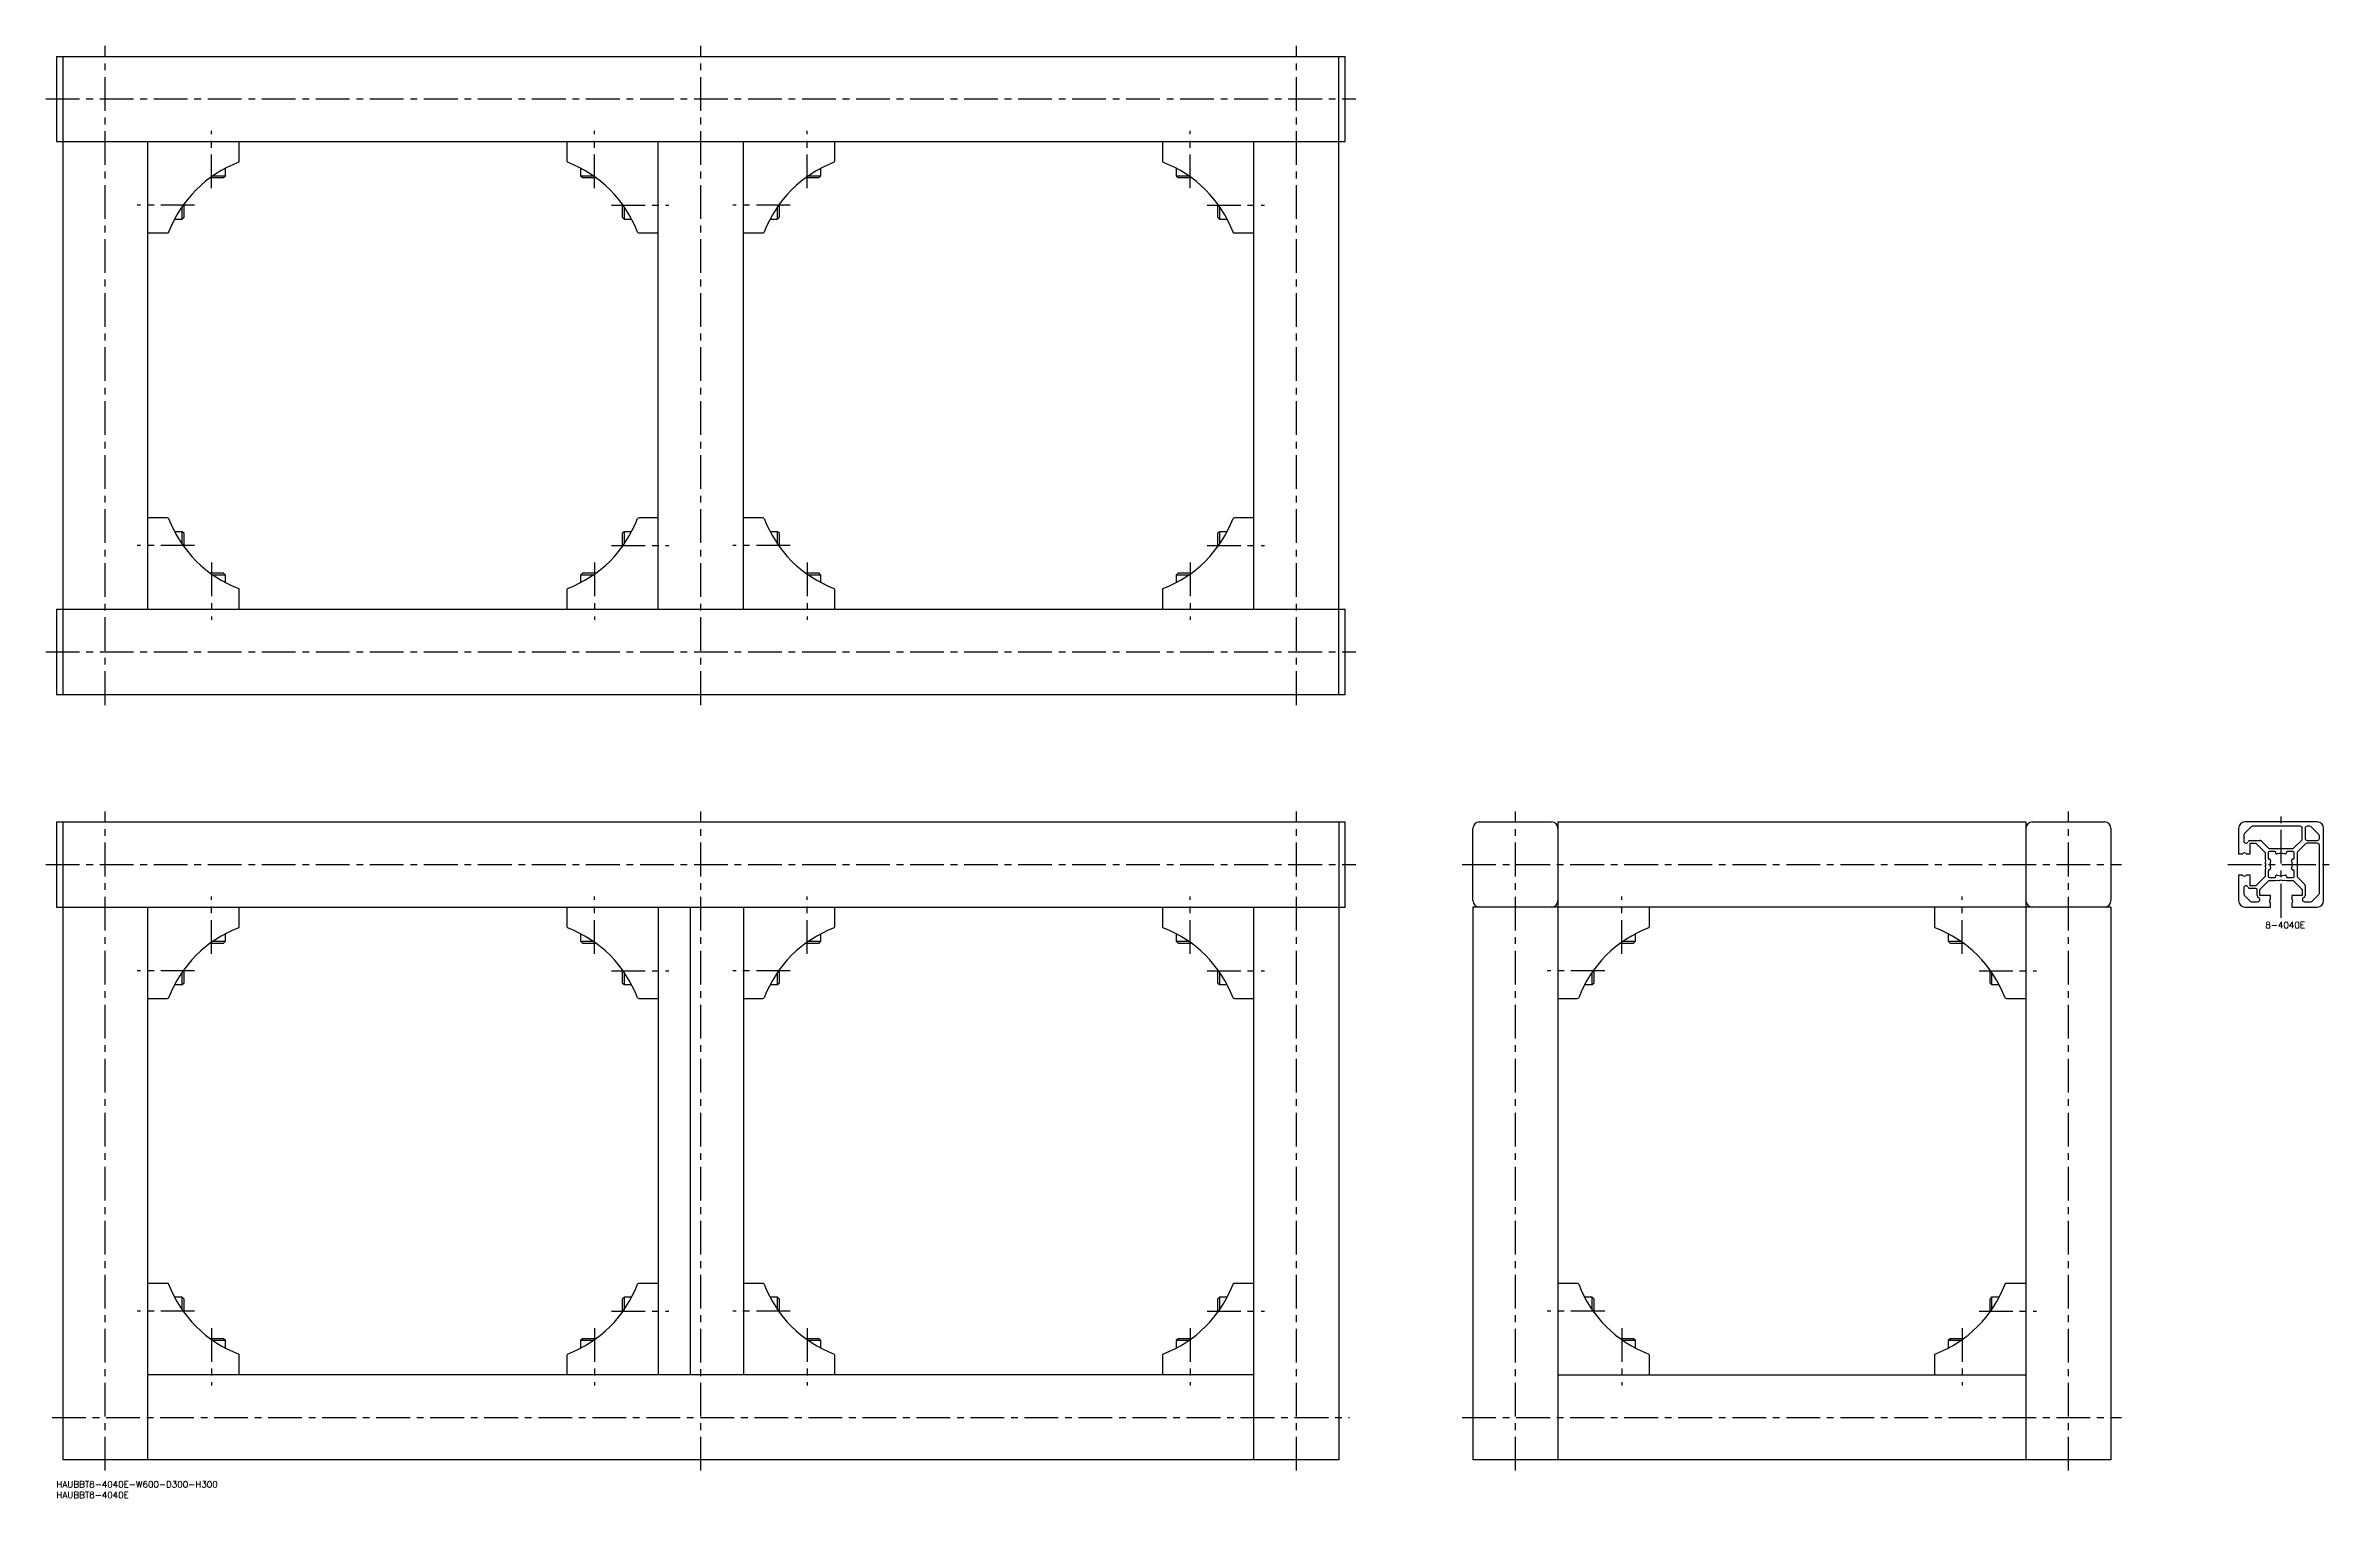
# Model space of a CAD drawing. Extents: x -5 to 1071, y -8 to 675.
import ezdxf

# ---------------------------------------------------------------- set-up
doc = ezdxf.new("R2010")
doc.units = 0
doc.header["$LTSCALE"] = 0.5
doc.linetypes.add('CENTER', pattern=[50.8, 31.75, -6.35, 6.35, -6.35])
for name, color, linetype in [('MSM_CENTER', 1, 'CENTER'), ('MSM_CONTINUOUS', 7, 'CONTINUOUS'), ('MSM_PART_NUMBER', 7, 'CONTINUOUS')]:
    doc.layers.add(name, color=color, linetype=linetype)
doc.styles.get("Standard").update_dxf_attribs({"font": 'txt.shx', "height": 3, "bigfont": 'bigfont.shx'})

# ---------------------------------------------------------------- blocks, each defined once
blk = doc.blocks.new('*U8')
at = {"layer": 'MSM_PART_NUMBER'}
blk.add_text('HAUBBT8-4040E-W600-D300-H300', height=3, dxfattribs=at).set_placement((0, -3))
blk = doc.blocks.new('*U9')
at = {"layer": 'MSM_PART_NUMBER'}
blk.add_text('HAUBBT8-4040E', height=3, dxfattribs=at).set_placement((0, -8))
blk = doc.blocks.new('*U10')
at = {"layer": 'MSM_PART_NUMBER'}
blk.add_text('8-4040E', height=3, dxfattribs=at).set_placement((1038.6, 260))

msp = doc.modelspace()

# ---------------------------------------------------------------- linework, layer by layer
at = {"layer": 'MSM_CENTER'}
for p, q in [((23, 365), (23, 675)), ((303, 365), (303, 675)), ((583, 365), (583, 675)), ((-5, 650), (611, 650)), ((73, 608), (73, 635)), ((253, 608), (253, 635)), ((353, 608), (353, 635)), ((533, 608), (533, 635)), ((65, 600), (38, 600)), ((261, 600), (288, 600)), ((345, 600), (318, 600)), ((541, 600), (568, 600)), ((65, 440), (38, 440)), ((73, 432), (73, 405)), ((253, 432), (253, 405)), ((261, 440), (288, 440)), ((345, 440), (318, 440)), ((353, 432), (353, 405)), ((533, 432), (533, 405)), ((541, 440), (568, 440)), ((-5, 390), (611, 390)), ((23, 5), (23, 315)), ((303, 5), (303, 315)), ((583, 5), (583, 315)), ((686, 5), (686, 315)), ((946, 5), (946, 315)), ((1046, 265), (1046, 315)), ((-5, 290), (611, 290)), ((661, 290), (971, 290)), ((1021, 290), (1071, 290)), ((73, 248), (73, 275)), ((253, 248), (253, 275)), ((353, 248), (353, 275)), ((533, 248), (533, 275)), ((736, 248), (736, 275)), ((896, 248), (896, 275)), ((65, 240), (38, 240)), ((261, 240), (288, 240)), ((345, 240), (318, 240)), ((541, 240), (568, 240)), ((728, 240), (701, 240)), ((904, 240), (931, 240)), ((65, 80), (38, 80)), ((261, 80), (288, 80)), ((345, 80), (318, 80)), ((541, 80), (568, 80)), ((728, 80), (701, 80)), ((904, 80), (931, 80)), ((73, 72), (73, 45)), ((253, 72), (253, 45)), ((353, 72), (353, 45)), ((533, 72), (533, 45)), ((736, 72), (736, 45)), ((896, 72), (896, 45)), ((-2, 30), (608, 30)), ((661, 30), (971, 30))]:
    msp.add_line(p, q, dxfattribs=at)
at = {"layer": 'MSM_CONTINUOUS'}
for p, q in [((0, 670), (606, 670)), ((0, 670), (0, 630)), ((3, 670), (3, 370)), ((603, 370), (603, 670)), ((606, 630), (606, 670)), ((0, 630), (606, 630)), ((43, 410), (43, 630)), ((86, 620.9), (86, 630)), ((240, 630), (240, 620.9)), ((283, 410), (283, 630)), ((323, 410), (323, 630)), ((366, 620.9), (366, 630)), ((520, 630), (520, 620.9)), ((563, 410), (563, 630)), ((73.6, 613.9), (79.5, 613.9)), ((78.6, 613), (79.5, 613.9)), ((79.5, 613.9), (79.5, 617.4)), ((246.5, 617.4), (246.5, 613.9)), ((246.5, 613.9), (247.4, 613)), ((246.5, 613.9), (252.4, 613.9)), ((353.6, 613.9), (359.5, 613.9)), ((358.6, 613), (359.5, 613.9)), ((359.5, 613.9), (359.5, 617.4)), ((526.5, 617.4), (526.5, 613.9)), ((526.5, 613.9), (527.4, 613)), ((526.5, 613.9), (532.4, 613.9)), ((72.4, 613), (78.6, 613)), ((247.4, 613), (253.6, 613)), ((352.4, 613), (358.6, 613)), ((527.4, 613), (533.6, 613)), ((55.6, 593.5), (59.1, 593.5)), ((59.1, 593.5), (59.1, 599.4)), ((59.1, 593.5), (60, 594.4)), ((60, 594.4), (60, 600.6)), ((266, 600.6), (266, 594.4)), ((266, 594.4), (266.9, 593.5)), ((266.9, 599.4), (266.9, 593.5)), ((266.9, 593.5), (270.4, 593.5)), ((335.6, 593.5), (339.1, 593.5)), ((339.1, 593.5), (339.1, 599.4)), ((339.1, 593.5), (340, 594.4)), ((340, 594.4), (340, 600.6)), ((546, 600.6), (546, 594.4)), ((546, 594.4), (546.9, 593.5)), ((546.9, 599.4), (546.9, 593.5)), ((546.9, 593.5), (550.4, 593.5)), ((43, 587), (52.1, 587)), ((273.9, 587), (283, 587)), ((323, 587), (332.1, 587)), ((553.9, 587), (563, 587)), ((52.1, 453), (43, 453)), ((283, 453), (273.9, 453)), ((332.1, 453), (323, 453)), ((563, 453), (553.9, 453)), ((59.1, 446.5), (55.6, 446.5)), ((60, 445.6), (59.1, 446.5)), ((59.1, 440.6), (59.1, 446.5)), ((60, 439.4), (60, 445.6)), ((266.9, 446.5), (266, 445.6)), ((266, 445.6), (266, 439.4)), ((270.4, 446.5), (266.9, 446.5)), ((266.9, 446.5), (266.9, 440.6)), ((339.1, 446.5), (335.6, 446.5)), ((340, 445.6), (339.1, 446.5)), ((339.1, 440.6), (339.1, 446.5)), ((340, 439.4), (340, 445.6)), ((546.9, 446.5), (546, 445.6)), ((546, 445.6), (546, 439.4)), ((550.4, 446.5), (546.9, 446.5)), ((546.9, 446.5), (546.9, 440.6)), ((78.6, 427), (72.4, 427)), ((79.5, 426.1), (73.6, 426.1)), ((79.5, 426.1), (78.6, 427)), ((79.5, 422.6), (79.5, 426.1)), ((247.4, 427), (246.5, 426.1)), ((246.5, 426.1), (246.5, 422.6)), ((252.4, 426.1), (246.5, 426.1)), ((253.6, 427), (247.4, 427)), ((358.6, 427), (352.4, 427)), ((359.5, 426.1), (353.6, 426.1)), ((359.5, 426.1), (358.6, 427)), ((359.5, 422.6), (359.5, 426.1)), ((527.4, 427), (526.5, 426.1)), ((526.5, 426.1), (526.5, 422.6)), ((532.4, 426.1), (526.5, 426.1)), ((533.6, 427), (527.4, 427)), ((0, 410), (0, 370)), ((0, 410), (606, 410)), ((86, 410), (86, 419.1)), ((240, 419.1), (240, 410)), ((366, 410), (366, 419.1)), ((520, 419.1), (520, 410)), ((606, 370), (606, 410)), ((0, 370), (606, 370)), ((0, 310), (606, 310)), ((0, 310), (0, 270)), ((3, 310), (3, 10)), ((603, 310), (603, 10)), ((606, 270), (606, 310)), ((666, 273), (666, 307)), ((669, 310), (703, 310)), ((706, 310), (706, 10)), ((706, 310), (926, 310)), ((926, 310), (926, 10)), ((929, 310), (963, 310)), ((966, 307), (966, 273)), ((1026, 307), (1026, 295)), ((1028.5, 303.9), (1028.5, 301)), ((1031.9, 307.7), (1028.8, 304.6)), ((1063, 310), (1029, 310)), ((1031.4, 301.3), (1036.1, 301.3)), ((1055, 308), (1032.6, 308)), ((1052, 297.8), (1055.7, 301.5)), ((1056, 302.2), (1056, 307)), ((1057.3, 307), (1057.3, 302.3)), ((1059.4, 308), (1058.3, 308)), ((1058.3, 301.3), (1063, 301.3)), ((1063.7, 304.1), (1060.1, 307.7)), ((1064, 302.3), (1064, 303.4)), ((1066, 273), (1066, 307)), ((1026, 295), (1027.8, 295)), ((1029.8, 295), (1031.5, 295)), ((1031.5, 295), (1031.5, 300)), ((1031.5, 300), (1034.2, 300)), ((1034.2, 300), (1038.5, 295.7)), ((1036.8, 301), (1040, 297.8)), ((1038.5, 295.7), (1038.5, 292.7)), ((1038.5, 292.7), (1038.7, 291.7)), ((1038.7, 291.7), (1038.5, 290.8)), ((1039.9, 295.6), (1039.9, 292.9)), ((1040.3, 292.5), (1040.5, 292.5)), ((1043.1, 296.1), (1040.4, 296.1)), ((1040.7, 297.5), (1051.3, 297.5)), ((1043.5, 295.5), (1043.5, 295.7)), ((1048.5, 295.7), (1048.5, 295.5)), ((1051.6, 296.1), (1048.9, 296.1)), ((1051.5, 292.5), (1051.7, 292.5)), ((1052.1, 292.9), (1052.1, 295.6)), ((1053.5, 295.3), (1053.5, 284.7)), ((1057.5, 299.7), (1053.8, 296)), ((1063, 300), (1058.2, 300)), ((1064, 276.6), (1064, 299)), ((1027.8, 285), (1026, 285)), ((1026, 285), (1026, 273)), ((1031.5, 285), (1029.8, 285)), ((1031.5, 280), (1031.5, 285)), ((1034.2, 280), (1031.5, 280)), ((1038.5, 284.3), (1034.2, 280)), ((1036, 278.2), (1040.3, 282.5)), ((1038.5, 289.2), (1038.7, 288.3)), ((1038.7, 288.3), (1038.5, 287.3)), ((1038.5, 287.3), (1038.5, 284.3)), ((1038.6, 290.4), (1038.8, 290)), ((1038.8, 290), (1038.6, 289.6)), ((1039.9, 287.1), (1039.9, 284.4)), ((1040.5, 287.5), (1040.3, 287.5)), ((1040.3, 282.5), (1043.3, 282.5)), ((1040.4, 283.9), (1043.1, 283.9)), ((1043.3, 282.5), (1044.3, 282.7)), ((1043.5, 284.3), (1043.5, 284.5)), ((1044.3, 282.7), (1045.2, 282.5)), ((1045.6, 282.6), (1046, 282.8)), ((1046, 282.8), (1046.4, 282.6)), ((1046.8, 282.5), (1047.7, 282.7)), ((1047.7, 282.7), (1048.7, 282.5)), ((1048.5, 284.5), (1048.5, 284.3)), ((1048.7, 282.5), (1051.7, 282.5)), ((1048.9, 283.9), (1051.6, 283.9)), ((1051.7, 287.5), (1051.5, 287.5)), ((1051.7, 282.5), (1056, 278.2)), ((1052.1, 284.4), (1052.1, 287.1)), ((1053.8, 284), (1057, 280.8)), ((1057.3, 280.1), (1057.3, 275.4)), ((0, 270), (606, 270)), ((43, 10), (43, 270)), ((86, 260.9), (86, 270)), ((240, 270), (240, 260.9)), ((283, 270), (283, 50)), ((298, 270), (298, 50)), ((323, 270), (323, 50)), ((366, 260.9), (366, 270)), ((520, 270), (520, 260.9)), ((563, 10), (563, 270)), ((966, 270), (666, 270)), ((666, 270), (666, 10)), ((749, 260.9), (749, 270)), ((883, 270), (883, 260.9)), ((966, 270), (966, 10)), ((1028.5, 279), (1028.5, 276.1)), ((1028.8, 275.4), (1031.4, 272.8)), ((1029, 270), (1041, 270)), ((1034.2, 278.7), (1031.4, 278.7)), ((1032.1, 272.5), (1035, 272.5)), ((1034.7, 275.4), (1034.7, 278.2)), ((1036, 275.5), (1036, 278.2)), ((1041, 275.5), (1036, 275.5)), ((1041, 273.8), (1041, 275.5)), ((1041, 270), (1041, 271.8)), ((1056, 275.5), (1051, 275.5)), ((1051, 275.5), (1051, 273.8)), ((1051, 271.8), (1051, 270)), ((1051, 270), (1063, 270)), ((1056, 278.2), (1056, 275.5)), ((1057, 272.5), (1059.9, 272.5)), ((1060.6, 272.8), (1063.7, 275.9)), ((72.4, 253), (78.6, 253)), ((73.6, 253.9), (79.5, 253.9)), ((78.6, 253), (79.5, 253.9)), ((79.5, 253.9), (79.5, 257.4)), ((246.5, 257.4), (246.5, 253.9)), ((246.5, 253.9), (247.4, 253)), ((246.5, 253.9), (252.4, 253.9)), ((247.4, 253), (253.6, 253)), ((352.4, 253), (358.6, 253)), ((353.6, 253.9), (359.5, 253.9)), ((358.6, 253), (359.5, 253.9)), ((359.5, 253.9), (359.5, 257.4)), ((526.5, 257.4), (526.5, 253.9)), ((526.5, 253.9), (527.4, 253)), ((526.5, 253.9), (532.4, 253.9)), ((527.4, 253), (533.6, 253)), ((735.4, 253), (741.6, 253)), ((736.6, 253.9), (742.5, 253.9)), ((741.6, 253), (742.5, 253.9)), ((742.5, 253.9), (742.5, 257.4)), ((889.5, 257.4), (889.5, 253.9)), ((889.5, 253.9), (890.4, 253)), ((889.5, 253.9), (895.4, 253.9)), ((890.4, 253), (896.6, 253)), ((59.1, 233.5), (59.1, 239.4)), ((60, 234.4), (60, 240.6)), ((266, 240.6), (266, 234.4)), ((266.9, 239.4), (266.9, 233.5)), ((339.1, 233.5), (339.1, 239.4)), ((340, 234.4), (340, 240.6)), ((546, 240.6), (546, 234.4)), ((546.9, 239.4), (546.9, 233.5)), ((722.1, 233.5), (722.1, 239.4)), ((723, 234.4), (723, 240.6)), ((909, 240.6), (909, 234.4)), ((909.9, 239.4), (909.9, 233.5)), ((43, 227), (52.1, 227)), ((55.6, 233.5), (59.1, 233.5)), ((59.1, 233.5), (60, 234.4)), ((266, 234.4), (266.9, 233.5)), ((266.9, 233.5), (270.4, 233.5)), ((273.9, 227), (283, 227)), ((323, 227), (332.1, 227)), ((335.6, 233.5), (339.1, 233.5)), ((339.1, 233.5), (340, 234.4)), ((546, 234.4), (546.9, 233.5)), ((546.9, 233.5), (550.4, 233.5)), ((553.9, 227), (563, 227)), ((706, 227), (715.1, 227)), ((718.6, 233.5), (722.1, 233.5)), ((722.1, 233.5), (723, 234.4)), ((909, 234.4), (909.9, 233.5)), ((909.9, 233.5), (913.4, 233.5)), ((916.9, 227), (926, 227)), ((52.1, 93), (43, 93)), ((59.1, 86.5), (55.6, 86.5)), ((60, 85.6), (59.1, 86.5)), ((59.1, 80.6), (59.1, 86.5)), ((266.9, 86.5), (266, 85.6)), ((270.4, 86.5), (266.9, 86.5)), ((266.9, 86.5), (266.9, 80.6)), ((283, 93), (273.9, 93)), ((332.1, 93), (323, 93)), ((339.1, 86.5), (335.6, 86.5)), ((340, 85.6), (339.1, 86.5)), ((339.1, 80.6), (339.1, 86.5)), ((546.9, 86.5), (546, 85.6)), ((550.4, 86.5), (546.9, 86.5)), ((546.9, 86.5), (546.9, 80.6)), ((563, 93), (553.9, 93)), ((715.1, 93), (706, 93)), ((722.1, 86.5), (718.6, 86.5)), ((723, 85.6), (722.1, 86.5)), ((722.1, 80.6), (722.1, 86.5)), ((909.9, 86.5), (909, 85.6)), ((913.4, 86.5), (909.9, 86.5)), ((909.9, 86.5), (909.9, 80.6)), ((926, 93), (916.9, 93)), ((60, 79.4), (60, 85.6)), ((266, 85.6), (266, 79.4)), ((340, 79.4), (340, 85.6)), ((546, 85.6), (546, 79.4)), ((723, 79.4), (723, 85.6)), ((909, 85.6), (909, 79.4)), ((78.6, 67), (72.4, 67)), ((79.5, 66.1), (73.6, 66.1)), ((79.5, 66.1), (78.6, 67)), ((79.5, 62.6), (79.5, 66.1)), ((247.4, 67), (246.5, 66.1)), ((246.5, 66.1), (246.5, 62.6)), ((252.4, 66.1), (246.5, 66.1)), ((253.6, 67), (247.4, 67)), ((358.6, 67), (352.4, 67)), ((359.5, 66.1), (353.6, 66.1)), ((359.5, 66.1), (358.6, 67)), ((359.5, 62.6), (359.5, 66.1)), ((527.4, 67), (526.5, 66.1)), ((526.5, 66.1), (526.5, 62.6)), ((532.4, 66.1), (526.5, 66.1)), ((533.6, 67), (527.4, 67)), ((741.6, 67), (735.4, 67)), ((742.5, 66.1), (736.6, 66.1)), ((742.5, 66.1), (741.6, 67)), ((742.5, 62.6), (742.5, 66.1)), ((890.4, 67), (889.5, 66.1)), ((889.5, 66.1), (889.5, 62.6)), ((895.4, 66.1), (889.5, 66.1)), ((896.6, 67), (890.4, 67)), ((86, 50), (86, 59.1)), ((240, 59.1), (240, 50)), ((366, 50), (366, 59.1)), ((520, 59.1), (520, 50)), ((749, 50), (749, 59.1)), ((883, 59.1), (883, 50)), ((563, 50), (43, 50)), ((706, 50), (926, 50)), ((603, 10), (3, 10)), ((966, 10), (666, 10))]:
    msp.add_line(p, q, dxfattribs=at)
for centre, radius, start, end in [((105.8, 567.2), 56.7, 110.7505, 159.2495), ((85, 620.9), 1, 315, 0), ((241, 620.9), 1, 180, 225), ((220.2, 567.2), 56.7, 20.7505, 69.2495), ((385.8, 567.2), 56.7, 110.7505, 159.2495), ((365, 620.9), 1, 315, 0), ((521, 620.9), 1, 180, 225), ((500.2, 567.2), 56.7, 20.7505, 69.2495), ((52.1, 588), 1, 270, 315), ((273.9, 588), 1, 225, 270), ((332.1, 588), 1, 270, 315), ((553.9, 588), 1, 225, 270), ((52.1, 452), 1, 45, 90), ((105.8, 472.8), 56.7, 200.7505, 249.2495), ((220.2, 472.8), 56.7, 290.7505, 339.2495), ((273.9, 452), 1, 90, 135), ((332.1, 452), 1, 45, 90), ((385.8, 472.8), 56.7, 200.7505, 249.2495), ((500.2, 472.8), 56.7, 290.7505, 339.2495), ((553.9, 452), 1, 90, 135), ((85, 419.1), 1, 0, 45), ((241, 419.1), 1, 135, 180), ((365, 419.1), 1, 0, 45), ((521, 419.1), 1, 135, 180), ((669, 307), 3, 90, 180), ((703, 307), 3, 0, 90), ((929, 307), 3, 90, 180), ((963, 307), 3, 0, 90), ((1029, 307), 3, 90, 180), ((1029.5, 303.9), 1, 135, 180), ((1031.4, 300.3), 1, 90, 159.5127), ((1032.6, 307), 1, 90, 135), ((1036.1, 300.3), 1, 45, 90), ((1055, 307), 1, 0, 90), ((1055, 302.2), 1, 315, 0), ((1058.3, 307), 1, 90, 180), ((1058.3, 302.3), 1, 180, 270), ((1059.4, 307), 1, 45, 90), ((1063, 307), 3, 0, 90), ((1063, 302.3), 1, 270, 0), ((1063, 303.4), 1, 0, 45), ((1027.8, 295.3), 0.3, 270, 322.0201), ((1028.8, 294.5), 1, 37.9799, 142.0201), ((1029.5, 301), 1, 180, 339.5127), ((1029.8, 295.3), 0.3, 217.9799, 270), ((1039, 290.7), 0.5, 168, 210), ((1040.4, 295.6), 0.5, 90, 180), ((1040.3, 292.9), 0.4, 180, 270), ((1040.7, 298.5), 1, 225, 270), ((1040.5, 292), 0.55, 340.3541, 90), ((1046, 290), 5.25, 160.3541, 199.6459), ((1043.1, 295.7), 0.4, 0, 90), ((1044, 295.5), 0.55, 180, 289.6459), ((1046, 290), 5.25, 70.3541, 109.6459), ((1047.9, 295.5), 0.55, 250.3541, 0), ((1048.9, 295.7), 0.4, 90, 180), ((1051.5, 292), 0.55, 90, 199.6459), ((1046, 290), 5.25, 340.3541, 19.6459), ((1051.3, 298.5), 1, 270, 315), ((1051.6, 295.6), 0.5, 0, 90), ((1051.7, 292.9), 0.4, 270, 0), ((1054.5, 295.3), 1, 135, 180), ((1058.2, 299), 1, 90, 135), ((1063, 299), 1, 0, 90), ((1027.8, 284.7), 0.3, 37.9799, 90), ((1028.8, 285.5), 1, 217.9799, 322.0201), ((1029.5, 279), 1, 20.4873, 180), ((1029.8, 284.7), 0.3, 90, 142.0201), ((1039, 289.3), 0.5, 150, 192), ((1040.3, 287.1), 0.4, 90, 180), ((1040.4, 284.4), 0.5, 180, 270), ((1040.5, 288), 0.55, 270, 19.6459), ((1043.1, 284.3), 0.4, 270, 0), ((1044, 284.5), 0.55, 70.3541, 180), ((1046, 290), 5.25, 250.3541, 289.6459), ((1045.3, 283), 0.5, 258, 300), ((1046.7, 283), 0.5, 240, 282), ((1047.9, 284.5), 0.55, 0, 109.6459), ((1048.9, 284.3), 0.4, 180, 270), ((1051.5, 288), 0.55, 160.3541, 270), ((1051.6, 284.4), 0.5, 270, 0), ((1051.7, 287.1), 0.4, 0, 90), ((1054.5, 284.7), 1, 180, 225), ((1056.3, 280.1), 1, 0, 45), ((669, 273), 3, 180, 270), ((703, 273), 3, 270, 0), ((929, 273), 3, 180, 270), ((963, 273), 3, 270, 0), ((1029, 273), 3, 180, 270), ((1029.5, 276.1), 1, 180, 225), ((1031.4, 279.7), 1, 200.4873, 270), ((1032.1, 273.5), 1, 225, 270), ((1034.2, 278.2), 0.5, 0, 90), ((1035.7, 275.4), 1, 180, 249.5127), ((1035, 273.5), 1, 270, 69.5127), ((1041.5, 272.8), 1, 127.9799, 232.0201), ((1040.7, 273.8), 0.3, 307.9799, 0), ((1040.7, 271.8), 0.3, 0, 52.0201), ((1051.3, 273.8), 0.3, 180, 232.0201), ((1051.3, 271.8), 0.3, 127.9799, 180), ((1050.5, 272.8), 1, 307.9799, 52.0201), ((1057, 273.5), 1, 110.4873, 270), ((1056.3, 275.4), 1, 290.4873, 0), ((1059.9, 273.5), 1, 270, 315), ((1063, 273), 3, 270, 0), ((1063, 276.6), 1, 315, 0), ((105.8, 207.2), 56.7, 110.7505, 159.2495), ((85, 260.9), 1, 315, 0), ((241, 260.9), 1, 180, 225), ((220.2, 207.2), 56.7, 20.7505, 69.2495), ((385.8, 207.2), 56.7, 110.7505, 159.2495), ((365, 260.9), 1, 315, 0), ((521, 260.9), 1, 180, 225), ((500.2, 207.2), 56.7, 20.7505, 69.2495), ((768.8, 207.2), 56.7, 110.7505, 159.2495), ((748, 260.9), 1, 315, 0), ((884, 260.9), 1, 180, 225), ((863.2, 207.2), 56.7, 20.7505, 69.2495), ((52.1, 228), 1, 270, 315), ((273.9, 228), 1, 225, 270), ((332.1, 228), 1, 270, 315), ((553.9, 228), 1, 225, 270), ((715.1, 228), 1, 270, 315), ((916.9, 228), 1, 225, 270), ((52.1, 92), 1, 45, 90), ((105.8, 112.8), 56.7, 200.7505, 249.2495), ((220.2, 112.8), 56.7, 290.7505, 339.2495), ((273.9, 92), 1, 90, 135), ((332.1, 92), 1, 45, 90), ((385.8, 112.8), 56.7, 200.7505, 249.2495), ((500.2, 112.8), 56.7, 290.7505, 339.2495), ((553.9, 92), 1, 90, 135), ((715.1, 92), 1, 45, 90), ((768.8, 112.8), 56.7, 200.7505, 249.2495), ((863.2, 112.8), 56.7, 290.7505, 339.2495), ((916.9, 92), 1, 90, 135), ((85, 59.1), 1, 0, 45), ((241, 59.1), 1, 135, 180), ((365, 59.1), 1, 0, 45), ((521, 59.1), 1, 135, 180), ((748, 59.1), 1, 0, 45), ((884, 59.1), 1, 135, 180)]:
    msp.add_arc(centre, radius, start, end, dxfattribs=at)

# ---------------------------------------------------------------- block references
for name in ['*U10', '*U8', '*U9']:
    msp.add_blockref(name, (0, 0), dxfattribs=at)

doc.saveas('drawing.dxf')
